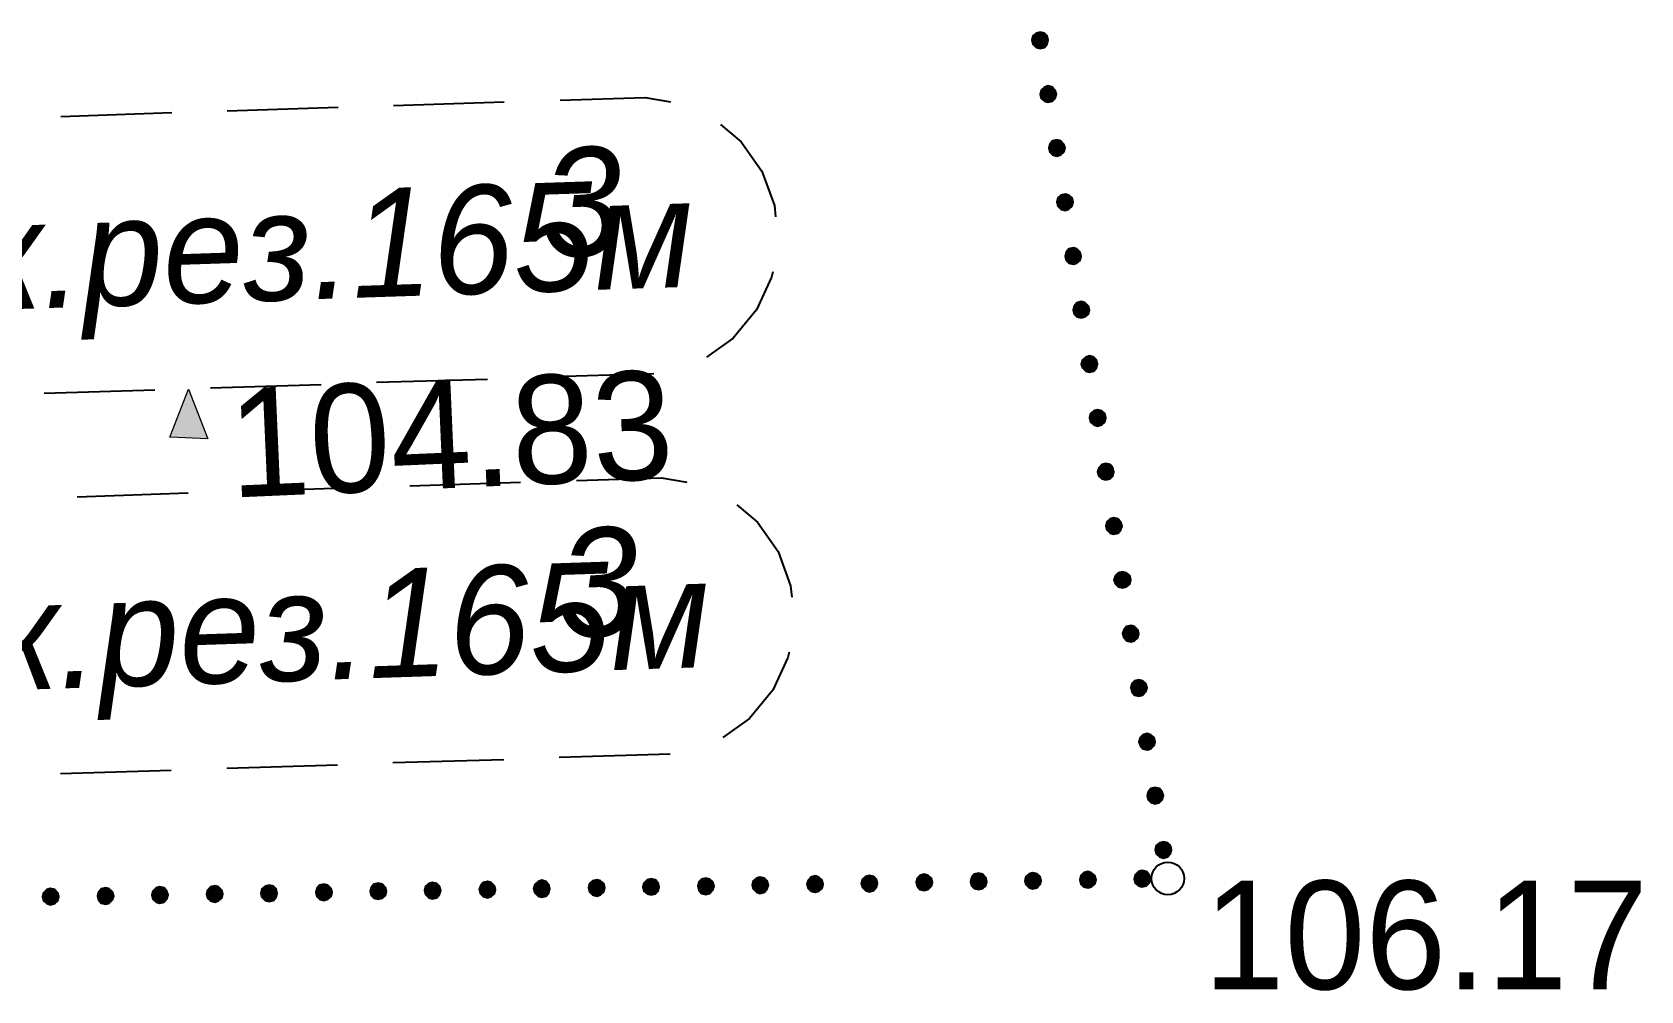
# Model space of a CAD drawing. Header units: millimetres. Extents: x 172667 to 1873135, y -274708 to 168495.
# Drawn here: x 1711711 to 1726515, y 51663 to 60485 of the extents above; entities that cross this region are included whole.
import ezdxf
from ezdxf.enums import TextEntityAlignment as Align

# ---------------------------------------------------------------- set-up
doc = ezdxf.new("R2010")
doc.units = ezdxf.units.MM
doc.layers.add('_ТОПО', color=253, linetype='Continuous')
doc.layers.add('SC007', color=7, linetype='Continuous')
doc.styles.add('1', font='', dxfattribs={"height": 0.000909972})
doc.styles.add('2', font='', dxfattribs={"height": 0.000909972})
doc.styles.add('F2', font='', dxfattribs={"height": 0.000909972})
doc.styles.get('1').set_extended_font_data('D431', italic=True)
doc.styles.get('2').set_extended_font_data('D431', italic=True)
doc.styles.get('F2').set_extended_font_data('D431')

# ---------------------------------------------------------------- blocks, each defined once
blk = doc.blocks.new('SYMBOL2060002')
at = {"true_color": 0x000000}
blk.add_hatch(color=18, dxfattribs=at).paths.add_polyline_path([(0.15, 0.45), (0, 0), (-0.2, 0.45)])
at = {"color": 18, "linetype": 'Continuous', "lineweight": 0, "true_color": 0x000000, "flags": 128}
blk.add_lwpolyline([(0.15, 0.45), (0, 0), (-0.2, 0.45), (0.15, 0.45), (0.15, 0.45)], close=True, dxfattribs=at)
blk = doc.blocks.new('SYMBOL2060001')
at = {"layer": 'SC007'}
blk.add_circle((0, 0), 0.15, dxfattribs=at)

msp = doc.modelspace()

# ---------------------------------------------------------------- hatches: boundary and pattern name
at = {"layer": '_ТОПО', "linetype": 'ByBlock', "lineweight": -2}
for points in [[(1720986.2, 60335.1), (1721026.2, 60345.1), (1721051.2, 60375.1), (1721061.2, 60410.1), (1721051.2, 60450.1), (1721026.2, 60475.1), (1720986.2, 60485.1), (1720951.2, 60475.1), (1720921.2, 60450.1), (1720911.2, 60410.1), (1720921.2, 60375.1), (1720951.2, 60345.1)], [(1721061.2, 59840.1), (1721101.2, 59850.1), (1721126.2, 59875.1), (1721136.2, 59915.1), (1721126.2, 59950.1), (1721101.2, 59980.1), (1721061.2, 59990.1), (1721026.2, 59980.1), (1720996.2, 59950.1), (1720986.2, 59915.1), (1720996.2, 59875.1), (1721026.2, 59850.1)], [(1721141.2, 59345.1), (1721176.2, 59355.1), (1721206.2, 59380.1), (1721216.2, 59420.1), (1721206.2, 59455.1), (1721176.2, 59485.1), (1721141.2, 59495.1), (1721101.2, 59485.1), (1721076.2, 59455.1), (1721066.2, 59420.1), (1721076.2, 59380.1), (1721101.2, 59355.1)], [(1721216.2, 58845.1), (1721251.2, 58855.1), (1721281.2, 58885.1), (1721291.2, 58920.1), (1721281.2, 58960.1), (1721251.2, 58985.1), (1721216.2, 58995.1), (1721176.2, 58985.1), (1721151.2, 58960.1), (1721141.2, 58920.1), (1721151.2, 58885.1), (1721176.2, 58855.1)], [(1721291.2, 58350.1), (1721326.2, 58360.1), (1721356.2, 58385.1), (1721366.2, 58425.1), (1721356.2, 58460.1), (1721326.2, 58490.1), (1721291.2, 58500.1), (1721251.2, 58490.1), (1721226.2, 58460.1), (1721216.2, 58425.1), (1721226.2, 58385.1), (1721251.2, 58360.1)], [(1721366.2, 57855.1), (1721401.2, 57865.1), (1721431.2, 57890.1), (1721441.2, 57930.1), (1721431.2, 57965.1), (1721401.2, 57995.1), (1721366.2, 58005.1), (1721326.2, 57995.1), (1721301.2, 57965.1), (1721291.2, 57930.1), (1721301.2, 57890.1), (1721326.2, 57865.1)], [(1721441.2, 57355.1), (1721481.2, 57365.1), (1721506.2, 57395.1), (1721516.2, 57430.1), (1721506.2, 57470.1), (1721481.2, 57495.1), (1721441.2, 57505.1), (1721406.2, 57495.1), (1721376.2, 57470.1), (1721366.2, 57430.1), (1721376.2, 57395.1), (1721406.2, 57365.1)], [(1721516.2, 56860.1), (1721556.2, 56870.1), (1721581.2, 56895.1), (1721591.2, 56935.1), (1721581.2, 56975.1), (1721556.2, 57000.1), (1721516.2, 57010.1), (1721481.2, 57000.1), (1721451.2, 56975.1), (1721441.2, 56935.1), (1721451.2, 56895.1), (1721481.2, 56870.1)], [(1721591.2, 56365.1), (1721631.2, 56375.1), (1721656.2, 56400.1), (1721666.2, 56440.1), (1721656.2, 56475.1), (1721631.2, 56505.1), (1721591.2, 56515.1), (1721556.2, 56505.1), (1721526.2, 56475.1), (1721516.2, 56440.1), (1721526.2, 56400.1), (1721556.2, 56375.1)], [(1721666.2, 55865.1), (1721706.2, 55875.1), (1721731.2, 55905.1), (1721741.2, 55940.1), (1721731.2, 55980.1), (1721706.2, 56005.1), (1721666.2, 56015.1), (1721631.2, 56005.1), (1721601.2, 55980.1), (1721591.2, 55940.1), (1721601.2, 55905.1), (1721631.2, 55875.1)], [(1721746.2, 55370.1), (1721781.2, 55380.1), (1721811.2, 55405.1), (1721821.2, 55445.1), (1721811.2, 55485.1), (1721781.2, 55510.1), (1721746.2, 55520.1), (1721706.2, 55510.1), (1721681.2, 55485.1), (1721666.2, 55445.1), (1721681.2, 55405.1), (1721706.2, 55380.1)], [(1721821.2, 54875.1), (1721856.2, 54885.1), (1721886.2, 54910.1), (1721896.2, 54950.1), (1721886.2, 54985.1), (1721856.2, 55015.1), (1721821.2, 55025.1), (1721781.2, 55015.1), (1721756.2, 54985.1), (1721746.2, 54950.1), (1721756.2, 54910.1), (1721781.2, 54885.1)], [(1721896.2, 54375.1), (1721931.2, 54385.1), (1721961.2, 54415.1), (1721971.2, 54450.1), (1721961.2, 54490.1), (1721931.2, 54515.1), (1721896.2, 54525.1), (1721856.2, 54515.1), (1721831.2, 54490.1), (1721821.2, 54450.1), (1721831.2, 54415.1), (1721856.2, 54385.1)], [(1721971.2, 53880.1), (1722006.2, 53890.1), (1722036.2, 53920.1), (1722046.2, 53955.1), (1722036.2, 53995.1), (1722006.2, 54020.1), (1721971.2, 54030.1), (1721931.2, 54020.1), (1721906.2, 53995.1), (1721896.2, 53955.1), (1721906.2, 53920.1), (1721931.2, 53890.1)], [(1722046.2, 53385.1), (1722086.2, 53395.1), (1722111.2, 53420.1), (1722121.2, 53460.1), (1722111.2, 53495.1), (1722086.2, 53525.1), (1722046.2, 53535.1), (1722006.2, 53525.1), (1721981.2, 53495.1), (1721971.2, 53460.1), (1721981.2, 53420.1), (1722006.2, 53395.1)], [(1722121.2, 52885.1), (1722161.2, 52895.1), (1722186.2, 52925.1), (1722196.2, 52960.1), (1722186.2, 53000.1), (1722161.2, 53025.1), (1722121.2, 53035.1), (1722086.2, 53025.1), (1722056.2, 53000.1), (1722046.2, 52960.1), (1722056.2, 52925.1), (1722086.2, 52895.1)], [(1718411.2, 52560.1), (1718451.2, 52570.1), (1718476.2, 52600.1), (1718486.2, 52635.1), (1718476.2, 52675.1), (1718451.2, 52700.1), (1718411.2, 52710.1), (1718376.2, 52700.1), (1718346.2, 52675.1), (1718336.2, 52635.1), (1718346.2, 52600.1), (1718376.2, 52570.1)], [(1718916.2, 52570.1), (1718951.2, 52580.1), (1718981.2, 52605.1), (1718991.2, 52645.1), (1718981.2, 52680.1), (1718951.2, 52710.1), (1718916.2, 52720.1), (1718876.2, 52710.1), (1718851.2, 52680.1), (1718841.2, 52645.1), (1718851.2, 52605.1), (1718876.2, 52580.1)], [(1719416.2, 52575.1), (1719456.2, 52585.1), (1719481.2, 52615.1), (1719491.2, 52650.1), (1719481.2, 52690.1), (1719456.2, 52715.1), (1719416.2, 52725.1), (1719381.2, 52715.1), (1719351.2, 52690.1), (1719341.2, 52650.1), (1719351.2, 52615.1), (1719381.2, 52585.1)], [(1719921.2, 52585.1), (1719956.2, 52595.1), (1719986.2, 52625.1), (1719996.2, 52660.1), (1719986.2, 52700.1), (1719956.2, 52725.1), (1719921.2, 52735.1), (1719881.2, 52725.1), (1719856.2, 52700.1), (1719846.2, 52660.1), (1719856.2, 52625.1), (1719881.2, 52595.1)], [(1720421.2, 52595.1), (1720461.2, 52605.1), (1720486.2, 52630.1), (1720496.2, 52670.1), (1720486.2, 52705.1), (1720461.2, 52735.1), (1720421.2, 52745.1), (1720381.2, 52735.1), (1720356.2, 52705.1), (1720346.2, 52670.1), (1720356.2, 52630.1), (1720381.2, 52605.1)], [(1720921.2, 52600.1), (1720961.2, 52610.1), (1720986.2, 52640.1), (1720996.2, 52675.1), (1720986.2, 52715.1), (1720961.2, 52740.1), (1720921.2, 52750.1), (1720886.2, 52740.1), (1720856.2, 52715.1), (1720846.2, 52675.1), (1720856.2, 52640.1), (1720886.2, 52610.1)], [(1721426.2, 52610.1), (1721461.2, 52620.1), (1721491.2, 52645.1), (1721501.2, 52685.1), (1721491.2, 52725.1), (1721461.2, 52750.1), (1721426.2, 52760.1), (1721386.2, 52750.1), (1721361.2, 52725.1), (1721351.2, 52685.1), (1721361.2, 52645.1), (1721386.2, 52620.1)], [(1721926.2, 52620.1), (1721966.2, 52630.1), (1721991.2, 52655.1), (1722001.2, 52695.1), (1721991.2, 52730.1), (1721966.2, 52760.1), (1721926.2, 52770.1), (1721891.2, 52760.1), (1721861.2, 52730.1), (1721851.2, 52695.1), (1721861.2, 52655.1), (1721891.2, 52630.1)], [(1711881.2, 52455.1), (1711921.2, 52465.1), (1711946.2, 52490.1), (1711956.2, 52530.1), (1711946.2, 52565.1), (1711921.2, 52595.1), (1711881.2, 52605.1), (1711846.2, 52595.1), (1711816.2, 52565.1), (1711806.2, 52530.1), (1711816.2, 52490.1), (1711846.2, 52465.1)], [(1712386.2, 52460.1), (1712421.2, 52470.1), (1712451.2, 52500.1), (1712461.2, 52535.1), (1712451.2, 52575.1), (1712421.2, 52600.1), (1712386.2, 52610.1), (1712346.2, 52600.1), (1712321.2, 52575.1), (1712311.2, 52535.1), (1712321.2, 52500.1), (1712346.2, 52470.1)], [(1712886.2, 52470.1), (1712926.2, 52480.1), (1712951.2, 52505.1), (1712961.2, 52545.1), (1712951.2, 52580.1), (1712926.2, 52610.1), (1712886.2, 52620.1), (1712851.2, 52610.1), (1712821.2, 52580.1), (1712811.2, 52545.1), (1712821.2, 52505.1), (1712851.2, 52480.1)], [(1713391.2, 52480.1), (1713426.2, 52490.1), (1713456.2, 52515.1), (1713466.2, 52555.1), (1713456.2, 52590.1), (1713426.2, 52620.1), (1713391.2, 52630.1), (1713351.2, 52620.1), (1713326.2, 52590.1), (1713316.2, 52555.1), (1713326.2, 52515.1), (1713351.2, 52490.1)], [(1713891.2, 52485.1), (1713931.2, 52495.1), (1713956.2, 52525.1), (1713966.2, 52560.1), (1713956.2, 52600.1), (1713931.2, 52625.1), (1713891.2, 52635.1), (1713856.2, 52625.1), (1713826.2, 52600.1), (1713816.2, 52560.1), (1713826.2, 52525.1), (1713856.2, 52495.1)], [(1714396.2, 52495.1), (1714431.2, 52505.1), (1714461.2, 52530.1), (1714471.2, 52570.1), (1714461.2, 52605.1), (1714431.2, 52635.1), (1714396.2, 52645.1), (1714356.2, 52635.1), (1714331.2, 52605.1), (1714321.2, 52570.1), (1714331.2, 52530.1), (1714356.2, 52505.1)], [(1714896.2, 52505.1), (1714936.2, 52515.1), (1714961.2, 52540.1), (1714971.2, 52580.1), (1714961.2, 52615.1), (1714936.2, 52645.1), (1714896.2, 52655.1), (1714856.2, 52645.1), (1714831.2, 52615.1), (1714821.2, 52580.1), (1714831.2, 52540.1), (1714856.2, 52515.1)], [(1715396.2, 52510.1), (1715436.2, 52520.1), (1715461.2, 52550.1), (1715471.2, 52585.1), (1715461.2, 52625.1), (1715436.2, 52650.1), (1715396.2, 52660.1), (1715361.2, 52650.1), (1715331.2, 52625.1), (1715321.2, 52585.1), (1715331.2, 52550.1), (1715361.2, 52520.1)], [(1715901.2, 52520.1), (1715936.2, 52530.1), (1715966.2, 52555.1), (1715976.2, 52595.1), (1715966.2, 52630.1), (1715936.2, 52660.1), (1715901.2, 52670.1), (1715861.2, 52660.1), (1715836.2, 52630.1), (1715826.2, 52595.1), (1715836.2, 52555.1), (1715861.2, 52530.1)], [(1716401.2, 52525.1), (1716441.2, 52535.1), (1716466.2, 52565.1), (1716476.2, 52605.1), (1716466.2, 52640.1), (1716441.2, 52670.1), (1716401.2, 52680.1), (1716366.2, 52670.1), (1716336.2, 52640.1), (1716326.2, 52605.1), (1716336.2, 52565.1), (1716366.2, 52535.1)], [(1716906.2, 52535.1), (1716941.2, 52545.1), (1716971.2, 52575.1), (1716981.2, 52610.1), (1716971.2, 52650.1), (1716941.2, 52675.1), (1716906.2, 52685.1), (1716866.2, 52675.1), (1716841.2, 52650.1), (1716831.2, 52610.1), (1716841.2, 52575.1), (1716866.2, 52545.1)], [(1717406.2, 52545.1), (1717446.2, 52555.1), (1717471.2, 52580.1), (1717481.2, 52620.1), (1717471.2, 52655.1), (1717446.2, 52685.1), (1717406.2, 52695.1), (1717371.2, 52685.1), (1717341.2, 52655.1), (1717331.2, 52620.1), (1717341.2, 52580.1), (1717371.2, 52555.1)], [(1717911.2, 52550.1), (1717946.2, 52560.1), (1717976.2, 52590.1), (1717986.2, 52625.1), (1717976.2, 52665.1), (1717946.2, 52690.1), (1717911.2, 52700.1), (1717871.2, 52690.1), (1717846.2, 52665.1), (1717836.2, 52625.1), (1717846.2, 52590.1), (1717871.2, 52560.1)]]:
    msp.add_hatch(color=8, dxfattribs=at).paths.add_polyline_path(points)

# ---------------------------------------------------------------- linework, layer by layer
at = {"layer": '_ТОПО', "color": 8, "linetype": 'ByBlock', "lineweight": -2}
for p, q in [((1715036.2, 59810.1, 104980.2), (1716056.2, 59845.1, 104980.2)), ((1711976.2, 59710.1, 104980.2), (1712996.2, 59745.1, 104980.2)), ((1713506.2, 59760.1, 104980.2), (1714526.2, 59795.1, 104980.2)), ((1717431.2, 57340.1, 104980.2), (1716411.2, 57310.1, 104980.2)), ((1712841.2, 57190.1, 104980.2), (1711821.2, 57160.1, 104980.2)), ((1714371.2, 57240.1, 104980.2), (1713351.2, 57210.1, 104980.2)), ((1715901.2, 57290.1, 104980.2), (1714881.2, 57260.1, 104980.2)), ((1713656.2, 56260.1, 104980.2), (1714676.2, 56295.1, 104980.2)), ((1715186.2, 56310.1, 104980.2), (1716206.2, 56345.1, 104980.2)), ((1712126.2, 56210.1, 104980.2), (1713146.2, 56245.1, 104980.2)), ((1714521.2, 53740.1, 104980.2), (1713501.2, 53710.1, 104980.2)), ((1716051.2, 53790.1, 104980.2), (1715031.2, 53760.1, 104980.2)), ((1717581.2, 53840.1, 104980.2), (1716561.2, 53810.1, 104980.2)), ((1712991.2, 53690.1, 104980.2), (1711971.2, 53660.1, 104980.2))]:
    msp.add_line(p, q, dxfattribs=at)
at = {"layer": '_ТОПО', "color": 8, "linetype": 'ByBlock', "lineweight": -2, "elevation": 106110.5, "flags": 128}
for points in [[(1720986.2, 60335.1), (1721026.2, 60345.1), (1721051.2, 60375.1), (1721061.2, 60410.1), (1721051.2, 60450.1), (1721026.2, 60475.1), (1720986.2, 60485.1), (1720951.2, 60475.1), (1720921.2, 60450.1), (1720911.2, 60410.1), (1720921.2, 60375.1), (1720951.2, 60345.1), (1720986.2, 60335.1)], [(1720986.2, 60335.1), (1721026.2, 60345.1), (1721051.2, 60375.1), (1721061.2, 60410.1), (1721051.2, 60450.1), (1721026.2, 60475.1), (1720986.2, 60485.1), (1720951.2, 60475.1), (1720921.2, 60450.1), (1720911.2, 60410.1), (1720921.2, 60375.1), (1720951.2, 60345.1), (1720986.2, 60335.1)], [(1721061.2, 59840.1), (1721101.2, 59850.1), (1721126.2, 59875.1), (1721136.2, 59915.1), (1721126.2, 59950.1), (1721101.2, 59980.1), (1721061.2, 59990.1), (1721026.2, 59980.1), (1720996.2, 59950.1), (1720986.2, 59915.1), (1720996.2, 59875.1), (1721026.2, 59850.1), (1721061.2, 59840.1)], [(1721061.2, 59840.1), (1721101.2, 59850.1), (1721126.2, 59875.1), (1721136.2, 59915.1), (1721126.2, 59950.1), (1721101.2, 59980.1), (1721061.2, 59990.1), (1721026.2, 59980.1), (1720996.2, 59950.1), (1720986.2, 59915.1), (1720996.2, 59875.1), (1721026.2, 59850.1), (1721061.2, 59840.1)], [(1721141.2, 59345.1), (1721176.2, 59355.1), (1721206.2, 59380.1), (1721216.2, 59420.1), (1721206.2, 59455.1), (1721176.2, 59485.1), (1721141.2, 59495.1), (1721101.2, 59485.1), (1721076.2, 59455.1), (1721066.2, 59420.1), (1721076.2, 59380.1), (1721101.2, 59355.1), (1721141.2, 59345.1)], [(1721141.2, 59345.1), (1721176.2, 59355.1), (1721206.2, 59380.1), (1721216.2, 59420.1), (1721206.2, 59455.1), (1721176.2, 59485.1), (1721141.2, 59495.1), (1721101.2, 59485.1), (1721076.2, 59455.1), (1721066.2, 59420.1), (1721076.2, 59380.1), (1721101.2, 59355.1), (1721141.2, 59345.1)], [(1721216.2, 58845.1), (1721251.2, 58855.1), (1721281.2, 58885.1), (1721291.2, 58920.1), (1721281.2, 58960.1), (1721251.2, 58985.1), (1721216.2, 58995.1), (1721176.2, 58985.1), (1721151.2, 58960.1), (1721141.2, 58920.1), (1721151.2, 58885.1), (1721176.2, 58855.1), (1721216.2, 58845.1)], [(1721216.2, 58845.1), (1721251.2, 58855.1), (1721281.2, 58885.1), (1721291.2, 58920.1), (1721281.2, 58960.1), (1721251.2, 58985.1), (1721216.2, 58995.1), (1721176.2, 58985.1), (1721151.2, 58960.1), (1721141.2, 58920.1), (1721151.2, 58885.1), (1721176.2, 58855.1), (1721216.2, 58845.1)], [(1721291.2, 58350.1), (1721326.2, 58360.1), (1721356.2, 58385.1), (1721366.2, 58425.1), (1721356.2, 58460.1), (1721326.2, 58490.1), (1721291.2, 58500.1), (1721251.2, 58490.1), (1721226.2, 58460.1), (1721216.2, 58425.1), (1721226.2, 58385.1), (1721251.2, 58360.1), (1721291.2, 58350.1)], [(1721291.2, 58350.1), (1721326.2, 58360.1), (1721356.2, 58385.1), (1721366.2, 58425.1), (1721356.2, 58460.1), (1721326.2, 58490.1), (1721291.2, 58500.1), (1721251.2, 58490.1), (1721226.2, 58460.1), (1721216.2, 58425.1), (1721226.2, 58385.1), (1721251.2, 58360.1), (1721291.2, 58350.1)], [(1721366.2, 57855.1), (1721401.2, 57865.1), (1721431.2, 57890.1), (1721441.2, 57930.1), (1721431.2, 57965.1), (1721401.2, 57995.1), (1721366.2, 58005.1), (1721326.2, 57995.1), (1721301.2, 57965.1), (1721291.2, 57930.1), (1721301.2, 57890.1), (1721326.2, 57865.1), (1721366.2, 57855.1)], [(1721366.2, 57855.1), (1721401.2, 57865.1), (1721431.2, 57890.1), (1721441.2, 57930.1), (1721431.2, 57965.1), (1721401.2, 57995.1), (1721366.2, 58005.1), (1721326.2, 57995.1), (1721301.2, 57965.1), (1721291.2, 57930.1), (1721301.2, 57890.1), (1721326.2, 57865.1), (1721366.2, 57855.1)], [(1721441.2, 57355.1), (1721481.2, 57365.1), (1721506.2, 57395.1), (1721516.2, 57430.1), (1721506.2, 57470.1), (1721481.2, 57495.1), (1721441.2, 57505.1), (1721406.2, 57495.1), (1721376.2, 57470.1), (1721366.2, 57430.1), (1721376.2, 57395.1), (1721406.2, 57365.1), (1721441.2, 57355.1)], [(1721441.2, 57355.1), (1721481.2, 57365.1), (1721506.2, 57395.1), (1721516.2, 57430.1), (1721506.2, 57470.1), (1721481.2, 57495.1), (1721441.2, 57505.1), (1721406.2, 57495.1), (1721376.2, 57470.1), (1721366.2, 57430.1), (1721376.2, 57395.1), (1721406.2, 57365.1), (1721441.2, 57355.1)], [(1721516.2, 56860.1), (1721556.2, 56870.1), (1721581.2, 56895.1), (1721591.2, 56935.1), (1721581.2, 56975.1), (1721556.2, 57000.1), (1721516.2, 57010.1), (1721481.2, 57000.1), (1721451.2, 56975.1), (1721441.2, 56935.1), (1721451.2, 56895.1), (1721481.2, 56870.1), (1721516.2, 56860.1)], [(1721516.2, 56860.1), (1721556.2, 56870.1), (1721581.2, 56895.1), (1721591.2, 56935.1), (1721581.2, 56975.1), (1721556.2, 57000.1), (1721516.2, 57010.1), (1721481.2, 57000.1), (1721451.2, 56975.1), (1721441.2, 56935.1), (1721451.2, 56895.1), (1721481.2, 56870.1), (1721516.2, 56860.1)], [(1721591.2, 56365.1), (1721631.2, 56375.1), (1721656.2, 56400.1), (1721666.2, 56440.1), (1721656.2, 56475.1), (1721631.2, 56505.1), (1721591.2, 56515.1), (1721556.2, 56505.1), (1721526.2, 56475.1), (1721516.2, 56440.1), (1721526.2, 56400.1), (1721556.2, 56375.1), (1721591.2, 56365.1)], [(1721591.2, 56365.1), (1721631.2, 56375.1), (1721656.2, 56400.1), (1721666.2, 56440.1), (1721656.2, 56475.1), (1721631.2, 56505.1), (1721591.2, 56515.1), (1721556.2, 56505.1), (1721526.2, 56475.1), (1721516.2, 56440.1), (1721526.2, 56400.1), (1721556.2, 56375.1), (1721591.2, 56365.1)], [(1721666.2, 55865.1), (1721706.2, 55875.1), (1721731.2, 55905.1), (1721741.2, 55940.1), (1721731.2, 55980.1), (1721706.2, 56005.1), (1721666.2, 56015.1), (1721631.2, 56005.1), (1721601.2, 55980.1), (1721591.2, 55940.1), (1721601.2, 55905.1), (1721631.2, 55875.1), (1721666.2, 55865.1)], [(1721666.2, 55865.1), (1721706.2, 55875.1), (1721731.2, 55905.1), (1721741.2, 55940.1), (1721731.2, 55980.1), (1721706.2, 56005.1), (1721666.2, 56015.1), (1721631.2, 56005.1), (1721601.2, 55980.1), (1721591.2, 55940.1), (1721601.2, 55905.1), (1721631.2, 55875.1), (1721666.2, 55865.1)], [(1721746.2, 55370.1), (1721781.2, 55380.1), (1721811.2, 55405.1), (1721821.2, 55445.1), (1721811.2, 55485.1), (1721781.2, 55510.1), (1721746.2, 55520.1), (1721706.2, 55510.1), (1721681.2, 55485.1), (1721666.2, 55445.1), (1721681.2, 55405.1), (1721706.2, 55380.1), (1721746.2, 55370.1)], [(1721746.2, 55370.1), (1721781.2, 55380.1), (1721811.2, 55405.1), (1721821.2, 55445.1), (1721811.2, 55485.1), (1721781.2, 55510.1), (1721746.2, 55520.1), (1721706.2, 55510.1), (1721681.2, 55485.1), (1721666.2, 55445.1), (1721681.2, 55405.1), (1721706.2, 55380.1), (1721746.2, 55370.1)], [(1721821.2, 54875.1), (1721856.2, 54885.1), (1721886.2, 54910.1), (1721896.2, 54950.1), (1721886.2, 54985.1), (1721856.2, 55015.1), (1721821.2, 55025.1), (1721781.2, 55015.1), (1721756.2, 54985.1), (1721746.2, 54950.1), (1721756.2, 54910.1), (1721781.2, 54885.1), (1721821.2, 54875.1)], [(1721821.2, 54875.1), (1721856.2, 54885.1), (1721886.2, 54910.1), (1721896.2, 54950.1), (1721886.2, 54985.1), (1721856.2, 55015.1), (1721821.2, 55025.1), (1721781.2, 55015.1), (1721756.2, 54985.1), (1721746.2, 54950.1), (1721756.2, 54910.1), (1721781.2, 54885.1), (1721821.2, 54875.1)], [(1721896.2, 54375.1), (1721931.2, 54385.1), (1721961.2, 54415.1), (1721971.2, 54450.1), (1721961.2, 54490.1), (1721931.2, 54515.1), (1721896.2, 54525.1), (1721856.2, 54515.1), (1721831.2, 54490.1), (1721821.2, 54450.1), (1721831.2, 54415.1), (1721856.2, 54385.1), (1721896.2, 54375.1)], [(1721896.2, 54375.1), (1721931.2, 54385.1), (1721961.2, 54415.1), (1721971.2, 54450.1), (1721961.2, 54490.1), (1721931.2, 54515.1), (1721896.2, 54525.1), (1721856.2, 54515.1), (1721831.2, 54490.1), (1721821.2, 54450.1), (1721831.2, 54415.1), (1721856.2, 54385.1), (1721896.2, 54375.1)], [(1721971.2, 53880.1), (1722006.2, 53890.1), (1722036.2, 53920.1), (1722046.2, 53955.1), (1722036.2, 53995.1), (1722006.2, 54020.1), (1721971.2, 54030.1), (1721931.2, 54020.1), (1721906.2, 53995.1), (1721896.2, 53955.1), (1721906.2, 53920.1), (1721931.2, 53890.1), (1721971.2, 53880.1)], [(1721971.2, 53880.1), (1722006.2, 53890.1), (1722036.2, 53920.1), (1722046.2, 53955.1), (1722036.2, 53995.1), (1722006.2, 54020.1), (1721971.2, 54030.1), (1721931.2, 54020.1), (1721906.2, 53995.1), (1721896.2, 53955.1), (1721906.2, 53920.1), (1721931.2, 53890.1), (1721971.2, 53880.1)], [(1722046.2, 53385.1), (1722086.2, 53395.1), (1722111.2, 53420.1), (1722121.2, 53460.1), (1722111.2, 53495.1), (1722086.2, 53525.1), (1722046.2, 53535.1), (1722006.2, 53525.1), (1721981.2, 53495.1), (1721971.2, 53460.1), (1721981.2, 53420.1), (1722006.2, 53395.1), (1722046.2, 53385.1)], [(1722046.2, 53385.1), (1722086.2, 53395.1), (1722111.2, 53420.1), (1722121.2, 53460.1), (1722111.2, 53495.1), (1722086.2, 53525.1), (1722046.2, 53535.1), (1722006.2, 53525.1), (1721981.2, 53495.1), (1721971.2, 53460.1), (1721981.2, 53420.1), (1722006.2, 53395.1), (1722046.2, 53385.1)], [(1722121.2, 52885.1), (1722161.2, 52895.1), (1722186.2, 52925.1), (1722196.2, 52960.1), (1722186.2, 53000.1), (1722161.2, 53025.1), (1722121.2, 53035.1), (1722086.2, 53025.1), (1722056.2, 53000.1), (1722046.2, 52960.1), (1722056.2, 52925.1), (1722086.2, 52895.1), (1722121.2, 52885.1)], [(1722121.2, 52885.1), (1722161.2, 52895.1), (1722186.2, 52925.1), (1722196.2, 52960.1), (1722186.2, 53000.1), (1722161.2, 53025.1), (1722121.2, 53035.1), (1722086.2, 53025.1), (1722056.2, 53000.1), (1722046.2, 52960.1), (1722056.2, 52925.1), (1722086.2, 52895.1), (1722121.2, 52885.1)], [(1718411.2, 52560.1), (1718451.2, 52570.1), (1718476.2, 52600.1), (1718486.2, 52635.1), (1718476.2, 52675.1), (1718451.2, 52700.1), (1718411.2, 52710.1), (1718376.2, 52700.1), (1718346.2, 52675.1), (1718336.2, 52635.1), (1718346.2, 52600.1), (1718376.2, 52570.1), (1718411.2, 52560.1)], [(1718411.2, 52560.1), (1718451.2, 52570.1), (1718476.2, 52600.1), (1718486.2, 52635.1), (1718476.2, 52675.1), (1718451.2, 52700.1), (1718411.2, 52710.1), (1718376.2, 52700.1), (1718346.2, 52675.1), (1718336.2, 52635.1), (1718346.2, 52600.1), (1718376.2, 52570.1), (1718411.2, 52560.1)], [(1718916.2, 52570.1), (1718951.2, 52580.1), (1718981.2, 52605.1), (1718991.2, 52645.1), (1718981.2, 52680.1), (1718951.2, 52710.1), (1718916.2, 52720.1), (1718876.2, 52710.1), (1718851.2, 52680.1), (1718841.2, 52645.1), (1718851.2, 52605.1), (1718876.2, 52580.1), (1718916.2, 52570.1)], [(1718916.2, 52570.1), (1718951.2, 52580.1), (1718981.2, 52605.1), (1718991.2, 52645.1), (1718981.2, 52680.1), (1718951.2, 52710.1), (1718916.2, 52720.1), (1718876.2, 52710.1), (1718851.2, 52680.1), (1718841.2, 52645.1), (1718851.2, 52605.1), (1718876.2, 52580.1), (1718916.2, 52570.1)], [(1719416.2, 52575.1), (1719456.2, 52585.1), (1719481.2, 52615.1), (1719491.2, 52650.1), (1719481.2, 52690.1), (1719456.2, 52715.1), (1719416.2, 52725.1), (1719381.2, 52715.1), (1719351.2, 52690.1), (1719341.2, 52650.1), (1719351.2, 52615.1), (1719381.2, 52585.1), (1719416.2, 52575.1)], [(1719416.2, 52575.1), (1719456.2, 52585.1), (1719481.2, 52615.1), (1719491.2, 52650.1), (1719481.2, 52690.1), (1719456.2, 52715.1), (1719416.2, 52725.1), (1719381.2, 52715.1), (1719351.2, 52690.1), (1719341.2, 52650.1), (1719351.2, 52615.1), (1719381.2, 52585.1), (1719416.2, 52575.1)], [(1719921.2, 52585.1), (1719956.2, 52595.1), (1719986.2, 52625.1), (1719996.2, 52660.1), (1719986.2, 52700.1), (1719956.2, 52725.1), (1719921.2, 52735.1), (1719881.2, 52725.1), (1719856.2, 52700.1), (1719846.2, 52660.1), (1719856.2, 52625.1), (1719881.2, 52595.1), (1719921.2, 52585.1)], [(1719921.2, 52585.1), (1719956.2, 52595.1), (1719986.2, 52625.1), (1719996.2, 52660.1), (1719986.2, 52700.1), (1719956.2, 52725.1), (1719921.2, 52735.1), (1719881.2, 52725.1), (1719856.2, 52700.1), (1719846.2, 52660.1), (1719856.2, 52625.1), (1719881.2, 52595.1), (1719921.2, 52585.1)], [(1720421.2, 52595.1), (1720461.2, 52605.1), (1720486.2, 52630.1), (1720496.2, 52670.1), (1720486.2, 52705.1), (1720461.2, 52735.1), (1720421.2, 52745.1), (1720381.2, 52735.1), (1720356.2, 52705.1), (1720346.2, 52670.1), (1720356.2, 52630.1), (1720381.2, 52605.1), (1720421.2, 52595.1)], [(1720421.2, 52595.1), (1720461.2, 52605.1), (1720486.2, 52630.1), (1720496.2, 52670.1), (1720486.2, 52705.1), (1720461.2, 52735.1), (1720421.2, 52745.1), (1720381.2, 52735.1), (1720356.2, 52705.1), (1720346.2, 52670.1), (1720356.2, 52630.1), (1720381.2, 52605.1), (1720421.2, 52595.1)], [(1720921.2, 52600.1), (1720961.2, 52610.1), (1720986.2, 52640.1), (1720996.2, 52675.1), (1720986.2, 52715.1), (1720961.2, 52740.1), (1720921.2, 52750.1), (1720886.2, 52740.1), (1720856.2, 52715.1), (1720846.2, 52675.1), (1720856.2, 52640.1), (1720886.2, 52610.1), (1720921.2, 52600.1)], [(1720921.2, 52600.1), (1720961.2, 52610.1), (1720986.2, 52640.1), (1720996.2, 52675.1), (1720986.2, 52715.1), (1720961.2, 52740.1), (1720921.2, 52750.1), (1720886.2, 52740.1), (1720856.2, 52715.1), (1720846.2, 52675.1), (1720856.2, 52640.1), (1720886.2, 52610.1), (1720921.2, 52600.1)], [(1721426.2, 52610.1), (1721461.2, 52620.1), (1721491.2, 52645.1), (1721501.2, 52685.1), (1721491.2, 52725.1), (1721461.2, 52750.1), (1721426.2, 52760.1), (1721386.2, 52750.1), (1721361.2, 52725.1), (1721351.2, 52685.1), (1721361.2, 52645.1), (1721386.2, 52620.1), (1721426.2, 52610.1)], [(1721426.2, 52610.1), (1721461.2, 52620.1), (1721491.2, 52645.1), (1721501.2, 52685.1), (1721491.2, 52725.1), (1721461.2, 52750.1), (1721426.2, 52760.1), (1721386.2, 52750.1), (1721361.2, 52725.1), (1721351.2, 52685.1), (1721361.2, 52645.1), (1721386.2, 52620.1), (1721426.2, 52610.1)], [(1721926.2, 52620.1), (1721966.2, 52630.1), (1721991.2, 52655.1), (1722001.2, 52695.1), (1721991.2, 52730.1), (1721966.2, 52760.1), (1721926.2, 52770.1), (1721891.2, 52760.1), (1721861.2, 52730.1), (1721851.2, 52695.1), (1721861.2, 52655.1), (1721891.2, 52630.1), (1721926.2, 52620.1)], [(1721926.2, 52620.1), (1721966.2, 52630.1), (1721991.2, 52655.1), (1722001.2, 52695.1), (1721991.2, 52730.1), (1721966.2, 52760.1), (1721926.2, 52770.1), (1721891.2, 52760.1), (1721861.2, 52730.1), (1721851.2, 52695.1), (1721861.2, 52655.1), (1721891.2, 52630.1), (1721926.2, 52620.1)], [(1711881.2, 52455.1), (1711921.2, 52465.1), (1711946.2, 52490.1), (1711956.2, 52530.1), (1711946.2, 52565.1), (1711921.2, 52595.1), (1711881.2, 52605.1), (1711846.2, 52595.1), (1711816.2, 52565.1), (1711806.2, 52530.1), (1711816.2, 52490.1), (1711846.2, 52465.1), (1711881.2, 52455.1)], [(1711881.2, 52455.1), (1711921.2, 52465.1), (1711946.2, 52490.1), (1711956.2, 52530.1), (1711946.2, 52565.1), (1711921.2, 52595.1), (1711881.2, 52605.1), (1711846.2, 52595.1), (1711816.2, 52565.1), (1711806.2, 52530.1), (1711816.2, 52490.1), (1711846.2, 52465.1), (1711881.2, 52455.1)], [(1712386.2, 52460.1), (1712421.2, 52470.1), (1712451.2, 52500.1), (1712461.2, 52535.1), (1712451.2, 52575.1), (1712421.2, 52600.1), (1712386.2, 52610.1), (1712346.2, 52600.1), (1712321.2, 52575.1), (1712311.2, 52535.1), (1712321.2, 52500.1), (1712346.2, 52470.1), (1712386.2, 52460.1)], [(1712386.2, 52460.1), (1712421.2, 52470.1), (1712451.2, 52500.1), (1712461.2, 52535.1), (1712451.2, 52575.1), (1712421.2, 52600.1), (1712386.2, 52610.1), (1712346.2, 52600.1), (1712321.2, 52575.1), (1712311.2, 52535.1), (1712321.2, 52500.1), (1712346.2, 52470.1), (1712386.2, 52460.1)], [(1712886.2, 52470.1), (1712926.2, 52480.1), (1712951.2, 52505.1), (1712961.2, 52545.1), (1712951.2, 52580.1), (1712926.2, 52610.1), (1712886.2, 52620.1), (1712851.2, 52610.1), (1712821.2, 52580.1), (1712811.2, 52545.1), (1712821.2, 52505.1), (1712851.2, 52480.1), (1712886.2, 52470.1)], [(1712886.2, 52470.1), (1712926.2, 52480.1), (1712951.2, 52505.1), (1712961.2, 52545.1), (1712951.2, 52580.1), (1712926.2, 52610.1), (1712886.2, 52620.1), (1712851.2, 52610.1), (1712821.2, 52580.1), (1712811.2, 52545.1), (1712821.2, 52505.1), (1712851.2, 52480.1), (1712886.2, 52470.1)], [(1713391.2, 52480.1), (1713426.2, 52490.1), (1713456.2, 52515.1), (1713466.2, 52555.1), (1713456.2, 52590.1), (1713426.2, 52620.1), (1713391.2, 52630.1), (1713351.2, 52620.1), (1713326.2, 52590.1), (1713316.2, 52555.1), (1713326.2, 52515.1), (1713351.2, 52490.1), (1713391.2, 52480.1)], [(1713391.2, 52480.1), (1713426.2, 52490.1), (1713456.2, 52515.1), (1713466.2, 52555.1), (1713456.2, 52590.1), (1713426.2, 52620.1), (1713391.2, 52630.1), (1713351.2, 52620.1), (1713326.2, 52590.1), (1713316.2, 52555.1), (1713326.2, 52515.1), (1713351.2, 52490.1), (1713391.2, 52480.1)], [(1713891.2, 52485.1), (1713931.2, 52495.1), (1713956.2, 52525.1), (1713966.2, 52560.1), (1713956.2, 52600.1), (1713931.2, 52625.1), (1713891.2, 52635.1), (1713856.2, 52625.1), (1713826.2, 52600.1), (1713816.2, 52560.1), (1713826.2, 52525.1), (1713856.2, 52495.1), (1713891.2, 52485.1)], [(1713891.2, 52485.1), (1713931.2, 52495.1), (1713956.2, 52525.1), (1713966.2, 52560.1), (1713956.2, 52600.1), (1713931.2, 52625.1), (1713891.2, 52635.1), (1713856.2, 52625.1), (1713826.2, 52600.1), (1713816.2, 52560.1), (1713826.2, 52525.1), (1713856.2, 52495.1), (1713891.2, 52485.1)], [(1714396.2, 52495.1), (1714431.2, 52505.1), (1714461.2, 52530.1), (1714471.2, 52570.1), (1714461.2, 52605.1), (1714431.2, 52635.1), (1714396.2, 52645.1), (1714356.2, 52635.1), (1714331.2, 52605.1), (1714321.2, 52570.1), (1714331.2, 52530.1), (1714356.2, 52505.1), (1714396.2, 52495.1)], [(1714396.2, 52495.1), (1714431.2, 52505.1), (1714461.2, 52530.1), (1714471.2, 52570.1), (1714461.2, 52605.1), (1714431.2, 52635.1), (1714396.2, 52645.1), (1714356.2, 52635.1), (1714331.2, 52605.1), (1714321.2, 52570.1), (1714331.2, 52530.1), (1714356.2, 52505.1), (1714396.2, 52495.1)], [(1714896.2, 52505.1), (1714936.2, 52515.1), (1714961.2, 52540.1), (1714971.2, 52580.1), (1714961.2, 52615.1), (1714936.2, 52645.1), (1714896.2, 52655.1), (1714856.2, 52645.1), (1714831.2, 52615.1), (1714821.2, 52580.1), (1714831.2, 52540.1), (1714856.2, 52515.1), (1714896.2, 52505.1)], [(1714896.2, 52505.1), (1714936.2, 52515.1), (1714961.2, 52540.1), (1714971.2, 52580.1), (1714961.2, 52615.1), (1714936.2, 52645.1), (1714896.2, 52655.1), (1714856.2, 52645.1), (1714831.2, 52615.1), (1714821.2, 52580.1), (1714831.2, 52540.1), (1714856.2, 52515.1), (1714896.2, 52505.1)], [(1715396.2, 52510.1), (1715436.2, 52520.1), (1715461.2, 52550.1), (1715471.2, 52585.1), (1715461.2, 52625.1), (1715436.2, 52650.1), (1715396.2, 52660.1), (1715361.2, 52650.1), (1715331.2, 52625.1), (1715321.2, 52585.1), (1715331.2, 52550.1), (1715361.2, 52520.1), (1715396.2, 52510.1)], [(1715396.2, 52510.1), (1715436.2, 52520.1), (1715461.2, 52550.1), (1715471.2, 52585.1), (1715461.2, 52625.1), (1715436.2, 52650.1), (1715396.2, 52660.1), (1715361.2, 52650.1), (1715331.2, 52625.1), (1715321.2, 52585.1), (1715331.2, 52550.1), (1715361.2, 52520.1), (1715396.2, 52510.1)], [(1715901.2, 52520.1), (1715936.2, 52530.1), (1715966.2, 52555.1), (1715976.2, 52595.1), (1715966.2, 52630.1), (1715936.2, 52660.1), (1715901.2, 52670.1), (1715861.2, 52660.1), (1715836.2, 52630.1), (1715826.2, 52595.1), (1715836.2, 52555.1), (1715861.2, 52530.1), (1715901.2, 52520.1)], [(1715901.2, 52520.1), (1715936.2, 52530.1), (1715966.2, 52555.1), (1715976.2, 52595.1), (1715966.2, 52630.1), (1715936.2, 52660.1), (1715901.2, 52670.1), (1715861.2, 52660.1), (1715836.2, 52630.1), (1715826.2, 52595.1), (1715836.2, 52555.1), (1715861.2, 52530.1), (1715901.2, 52520.1)], [(1716401.2, 52525.1), (1716441.2, 52535.1), (1716466.2, 52565.1), (1716476.2, 52605.1), (1716466.2, 52640.1), (1716441.2, 52670.1), (1716401.2, 52680.1), (1716366.2, 52670.1), (1716336.2, 52640.1), (1716326.2, 52605.1), (1716336.2, 52565.1), (1716366.2, 52535.1), (1716401.2, 52525.1)], [(1716401.2, 52525.1), (1716441.2, 52535.1), (1716466.2, 52565.1), (1716476.2, 52605.1), (1716466.2, 52640.1), (1716441.2, 52670.1), (1716401.2, 52680.1), (1716366.2, 52670.1), (1716336.2, 52640.1), (1716326.2, 52605.1), (1716336.2, 52565.1), (1716366.2, 52535.1), (1716401.2, 52525.1)], [(1716906.2, 52535.1), (1716941.2, 52545.1), (1716971.2, 52575.1), (1716981.2, 52610.1), (1716971.2, 52650.1), (1716941.2, 52675.1), (1716906.2, 52685.1), (1716866.2, 52675.1), (1716841.2, 52650.1), (1716831.2, 52610.1), (1716841.2, 52575.1), (1716866.2, 52545.1), (1716906.2, 52535.1)], [(1716906.2, 52535.1), (1716941.2, 52545.1), (1716971.2, 52575.1), (1716981.2, 52610.1), (1716971.2, 52650.1), (1716941.2, 52675.1), (1716906.2, 52685.1), (1716866.2, 52675.1), (1716841.2, 52650.1), (1716831.2, 52610.1), (1716841.2, 52575.1), (1716866.2, 52545.1), (1716906.2, 52535.1)], [(1717406.2, 52545.1), (1717446.2, 52555.1), (1717471.2, 52580.1), (1717481.2, 52620.1), (1717471.2, 52655.1), (1717446.2, 52685.1), (1717406.2, 52695.1), (1717371.2, 52685.1), (1717341.2, 52655.1), (1717331.2, 52620.1), (1717341.2, 52580.1), (1717371.2, 52555.1), (1717406.2, 52545.1)], [(1717406.2, 52545.1), (1717446.2, 52555.1), (1717471.2, 52580.1), (1717481.2, 52620.1), (1717471.2, 52655.1), (1717446.2, 52685.1), (1717406.2, 52695.1), (1717371.2, 52685.1), (1717341.2, 52655.1), (1717331.2, 52620.1), (1717341.2, 52580.1), (1717371.2, 52555.1), (1717406.2, 52545.1)], [(1717911.2, 52550.1), (1717946.2, 52560.1), (1717976.2, 52590.1), (1717986.2, 52625.1), (1717976.2, 52665.1), (1717946.2, 52690.1), (1717911.2, 52700.1), (1717871.2, 52690.1), (1717846.2, 52665.1), (1717836.2, 52625.1), (1717846.2, 52590.1), (1717871.2, 52560.1), (1717911.2, 52550.1)], [(1717911.2, 52550.1), (1717946.2, 52560.1), (1717976.2, 52590.1), (1717986.2, 52625.1), (1717976.2, 52665.1), (1717946.2, 52690.1), (1717911.2, 52700.1), (1717871.2, 52690.1), (1717846.2, 52665.1), (1717836.2, 52625.1), (1717846.2, 52590.1), (1717871.2, 52560.1), (1717911.2, 52550.1)]]:
    msp.add_lwpolyline(points, close=True, dxfattribs=at)
at = {"layer": '_ТОПО', "color": 8, "linetype": 'ByBlock', "lineweight": -2, "elevation": 104980.2, "flags": 128}
for points in [[(1716571.2, 59860.1), (1717351.2, 59885.1), (1717586.2, 59845.1)], [(1718046.2, 59635.1), (1718236.2, 59475.1), (1718426.2, 59205.1), (1718541.2, 58890.1), (1718551.2, 58785.1)], [(1718526.2, 58280.1), (1718516.2, 58230.1), (1718376.2, 57930.1), (1718161.2, 57670.1), (1717916.2, 57495.1)], [(1716721.2, 56360.1), (1717501.2, 56385.1), (1717736.2, 56345.1)], [(1718196.2, 56135.1), (1718386.2, 55975.1), (1718576.2, 55705.1), (1718691.2, 55390.1), (1718701.2, 55285.1)], [(1718676.2, 54780.1), (1718666.2, 54730.1), (1718526.2, 54430.1), (1718311.2, 54170.1), (1718066.2, 53995.1)]]:
    msp.add_lwpolyline(points, dxfattribs=at)

# ---------------------------------------------------------------- block references
at = {"layer": '_ТОПО', "color": 8, "linetype": 'ByBlock', "lineweight": -2, "xscale": 999.9999999999997, "yscale": 999.9999999999997, "zscale": 999.9999999999997, "rotation": 177.433658}
msp.add_blockref('SYMBOL2060002', (1713149.5, 57201.2, 104830), dxfattribs=at)
at = {"layer": '_ТОПО', "color": 8, "linetype": 'ByBlock', "lineweight": -2, "xscale": 1000, "yscale": 1000, "zscale": 1000}
msp.add_blockref('SYMBOL2060001', (1722162.2, 52697.1, 106170), dxfattribs=at)

# ---------------------------------------------------------------- texts
at = {"layer": '_ТОПО', "color": 8, "linetype": 'ByBlock', "lineweight": -2}
for s, style, p in [('3', '2', (1716766.7, 58924.5, 105030.2)), ('пож.рез.165м', '1', (1713596.7, 58504.5, 105080.2)), ('3', '2', (1716916.7, 55424.5, 105030.2)), ('пож.рез.165м', '1', (1713746.7, 55004.5, 105080.2))]:
    msp.add_text(s, height=1000, rotation=1.9, dxfattribs=dict(at, style=style)).set_placement(p, align=Align.MIDDLE_CENTER)
at = {"layer": '_ТОПО', "color": 8, "linetype": 'ByBlock', "lineweight": -2, "style": 'F2'}
msp.add_text('104.83', height=1000, rotation=2.5, dxfattribs=at).set_placement((1713519.5, 56701.2, 104790), align=Align.MIDDLE_LEFT)
msp.add_text('106.17', height=1000, dxfattribs=at).set_placement((1722492.2, 52177.1, 106210), align=Align.MIDDLE_LEFT)

doc.saveas('drawing.dxf')
